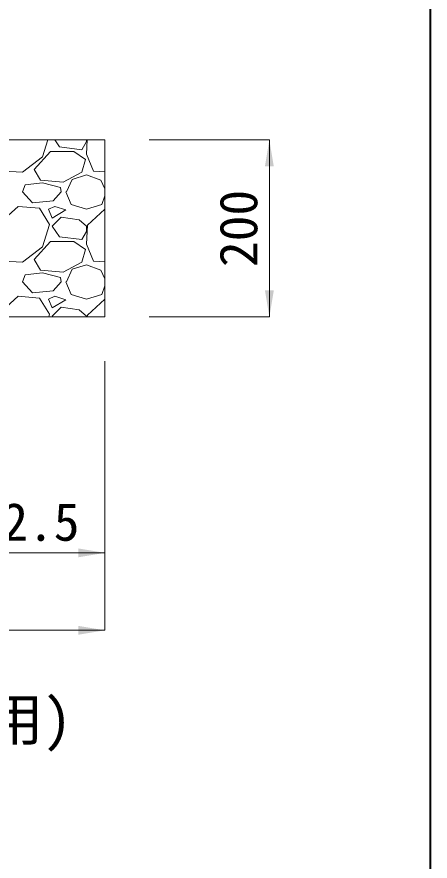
# Model space of a CAD drawing. Units: millimetres at full size; details may follow other scales. Extents: x 187207 to 255567, y 882048 to 905686.
# Drawn here: x 191741 to 192207, y 899419 to 900373 of the extents above; entities that cross this region are included whole.
import ezdxf
from ezdxf.enums import TextEntityAlignment as Align

# ---------------------------------------------------------------- set-up
doc = ezdxf.new("R2010")
doc.units = ezdxf.units.MM
doc.header["$LTSCALE"] = 20
for name, color, linetype, lineweight in [('ハッチング', 7, 'Continuous', 5), ('図枠', 5, 'Continuous', 13), ('基礎', 3, 'Continuous', 13), ('寸法線', 7, 'Continuous', 13)]:
    doc.layers.add(name, color=color, linetype=linetype, lineweight=lineweight)
doc.layers.add('文字', color=7, linetype='Continuous')
doc.styles.add('ＭＳ ゴシック', font='')
doc.styles.get('ＭＳ ゴシック').set_extended_font_data('MS Gothic')

# ---------------------------------------------------------------- blocks, each defined once
blk = doc.blocks.new('filled_arrow')
at = {"color": 0, "linetype": 'Continuous', "lineweight": -2}
blk.add_solid([(7.5, 1.25), (0, 0), (7.5, -1.25)], dxfattribs=at)

msp = doc.modelspace()

# ---------------------------------------------------------------- linework, layer by layer
at = {"layer": 'ハッチング'}
for p, q in [((191769.54, 900214.74), (191775.67, 900233.91)), ((191783.51, 900233.91), (191788.84, 900225.91)), ((191814.24, 900222.86), (191819.32, 900232.01)), ((191820.09, 900233.91), (191819.32, 900217.78)), ((191819.32, 900232.01), (191819.32, 900233.91)), ((191760.39, 900200.51), (191778.68, 900220.83)), ((191778.68, 900220.83), (191805.1, 900220.83)), ((191788.84, 900225.91), (191814.24, 900222.86)), ((191805.1, 900220.83), (191818.31, 900211.69)), ((191747.19, 900197.46), (191769.54, 900214.74)), ((191818.31, 900211.69), (191814.24, 900197.46)), ((191819.32, 900217.78), (191827.45, 900198.48)), ((191767.51, 900188.32), (191760.39, 900200.51)), ((191725.85, 900198.48), (191747.19, 900197.46)), ((191814.24, 900197.46), (191792.91, 900186.29)), ((191803.07, 900189.34), (191819.32, 900194.42)), ((191819.32, 900194.42), (191835.58, 900188.32)), ((191827.45, 900198.48), (191840.08, 900197.88)), ((191747.19, 900175.11), (191750.23, 900183.24)), ((191769.54, 900185.27), (191750.23, 900183.24)), ((191792.91, 900186.29), (191767.51, 900188.32)), ((191789.86, 900180.19), (191769.54, 900185.27)), ((191790.87, 900175.11), (191789.86, 900180.19)), ((191796.97, 900175.11), (191803.07, 900189.34)), ((191835.58, 900188.32), (191840.08, 900178.56)), ((191758.36, 900162.92), (191747.19, 900175.11)), ((191790.87, 900175.11), (191781.73, 900164.95)), ((191795.95, 900175.11), (191802.05, 900160.89)), ((191836.59, 900160.89), (191840.08, 900170.65)), ((191781.73, 900164.95), (191758.36, 900162.92)), ((191802.05, 900160.89), (191819.32, 900155.81)), ((191819.32, 900155.81), (191836.59, 900160.89)), ((191742.11, 900158.86), (191718.74, 900137.52)), ((191766.49, 900156.82), (191742.11, 900158.86)), ((191777.67, 900138.54), (191766.49, 900156.82)), ((191783.76, 900158.86), (191776.65, 900155.81)), ((191776.65, 900155.81), (191780.71, 900145.65)), ((191780.71, 900145.65), (191795.95, 900154.79)), ((191795.95, 900154.79), (191783.76, 900158.86)), ((191840.08, 900155.55), (191820.34, 900137.52)), ((191790.87, 900146.66), (191780.71, 900136.5)), ((191811.19, 900143.62), (191790.87, 900146.66)), ((191819.32, 900136.5), (191811.19, 900143.62)), ((191769.54, 900113.14), (191777.67, 900138.54)), ((191780.71, 900136.5), (191788.84, 900124.31)), ((191820.34, 900137.52), (191819.32, 900116.18)), ((191819.32, 900130.41), (191819.32, 900136.5)), ((191788.84, 900124.31), (191814.24, 900121.26)), ((191814.24, 900121.26), (191819.32, 900130.41)), ((191760.39, 900098.91), (191778.68, 900119.23)), ((191778.68, 900119.23), (191805.1, 900119.23)), ((191805.1, 900119.23), (191818.31, 900110.09)), ((191819.32, 900116.18), (191827.45, 900096.88)), ((191747.19, 900095.86), (191769.54, 900113.14)), ((191818.31, 900110.09), (191814.24, 900095.86)), ((191725.85, 900096.88), (191747.19, 900095.86)), ((191767.51, 900086.72), (191760.39, 900098.91)), ((191814.24, 900095.86), (191792.91, 900084.69)), ((191827.45, 900096.88), (191840.08, 900096.28)), ((191792.91, 900084.69), (191767.51, 900086.72)), ((191796.97, 900073.51), (191803.07, 900087.74)), ((191803.07, 900087.74), (191819.32, 900092.82)), ((191819.32, 900092.82), (191835.58, 900086.72)), ((191835.58, 900086.72), (191840.08, 900076.96)), ((191747.19, 900073.51), (191750.23, 900081.64)), ((191769.54, 900083.67), (191750.23, 900081.64)), ((191789.86, 900078.59), (191769.54, 900083.67)), ((191790.87, 900073.51), (191789.86, 900078.59)), ((191758.36, 900061.32), (191747.19, 900073.51)), ((191790.87, 900073.51), (191781.73, 900063.35)), ((191795.95, 900073.51), (191802.05, 900059.29)), ((191836.59, 900059.29), (191840.08, 900069.05)), ((191742.11, 900057.26), (191718.74, 900035.92)), ((191766.49, 900055.22), (191742.11, 900057.26)), ((191781.73, 900063.35), (191758.36, 900061.32)), ((191783.76, 900057.26), (191776.65, 900054.21)), ((191795.95, 900053.19), (191783.76, 900057.26)), ((191802.05, 900059.29), (191819.32, 900054.21)), ((191819.32, 900054.21), (191836.59, 900059.29)), ((191777.67, 900036.94), (191766.49, 900055.22)), ((191776.65, 900054.21), (191780.71, 900044.05)), ((191780.71, 900044.05), (191795.95, 900053.19)), ((191840.08, 900053.95), (191820.34, 900035.92)), ((191776.7, 900033.91), (191777.67, 900036.94)), ((191790.87, 900045.06), (191780.71, 900034.9)), ((191811.19, 900042.02), (191790.87, 900045.06)), ((191819.32, 900034.9), (191811.19, 900042.02)), ((191780.71, 900034.9), (191781.37, 900033.91)), ((191819.32, 900033.91), (191819.32, 900034.9)), ((191820.34, 900035.92), (191820.24, 900033.91))]:
    msp.add_line(p, q, dxfattribs=at)
at = {"layer": '図枠', "lineweight": 40}
msp.add_line((192207.31, 904698.33), (192207.31, 897773.33), dxfattribs=at)
at = {"layer": '基礎'}
for p, q in [((190945.08, 900233.91), (191840.08, 900233.91)), ((191840.08, 900233.91), (191840.08, 900033.91)), ((190945.08, 900033.91), (191840.08, 900033.91))]:
    msp.add_line(p, q, dxfattribs=at)
at = {"layer": '寸法線'}
for p, q in [((191890.08, 900233.91), (192025.84, 900233.91)), ((192025.84, 900033.91), (192025.84, 900233.91)), ((191890.08, 900033.91), (192025.84, 900033.91)), ((191840.08, 899983.91), (191840.08, 899767.48)), ((191840.08, 899983.91), (191840.08, 899679.98)), ((191637.58, 899767.48), (191840.08, 899767.48)), ((190945.08, 899679.98), (191840.08, 899679.98))]:
    msp.add_line(p, q, dxfattribs=at)

# ---------------------------------------------------------------- block references
at = {"layer": '寸法線', "xscale": 4, "yscale": 4}
for p, rotation in [((192025.84, 900233.91), 270), ((192025.84, 900033.91), 90), ((191840.08, 899767.48), 180), ((191840.08, 899679.98), 180)]:
    msp.add_blockref('filled_arrow', p, dxfattribs=dict(at, rotation=rotation))

# ---------------------------------------------------------------- texts
at = {"layer": '寸法線', "style": 'ＭＳ ゴシック'}
msp.add_text('200', height=42.72, rotation=90, dxfattribs=at).set_placement((191990.84, 900133.91), align=Align.MIDDLE_CENTER)
msp.add_text('202.5', height=42.72, dxfattribs=at).set_placement((191738.83, 899802.48), align=Align.MIDDLE_CENTER)
at = {"layer": '文字', "style": 'ＭＳ ゴシック'}
msp.add_text('※(\u3000)内寸法 HUB645(250×250用)', height=47.47, dxfattribs=at).set_placement((190800.89, 899541.36), align=Align.BOTTOM_LEFT)

doc.saveas('drawing.dxf')
